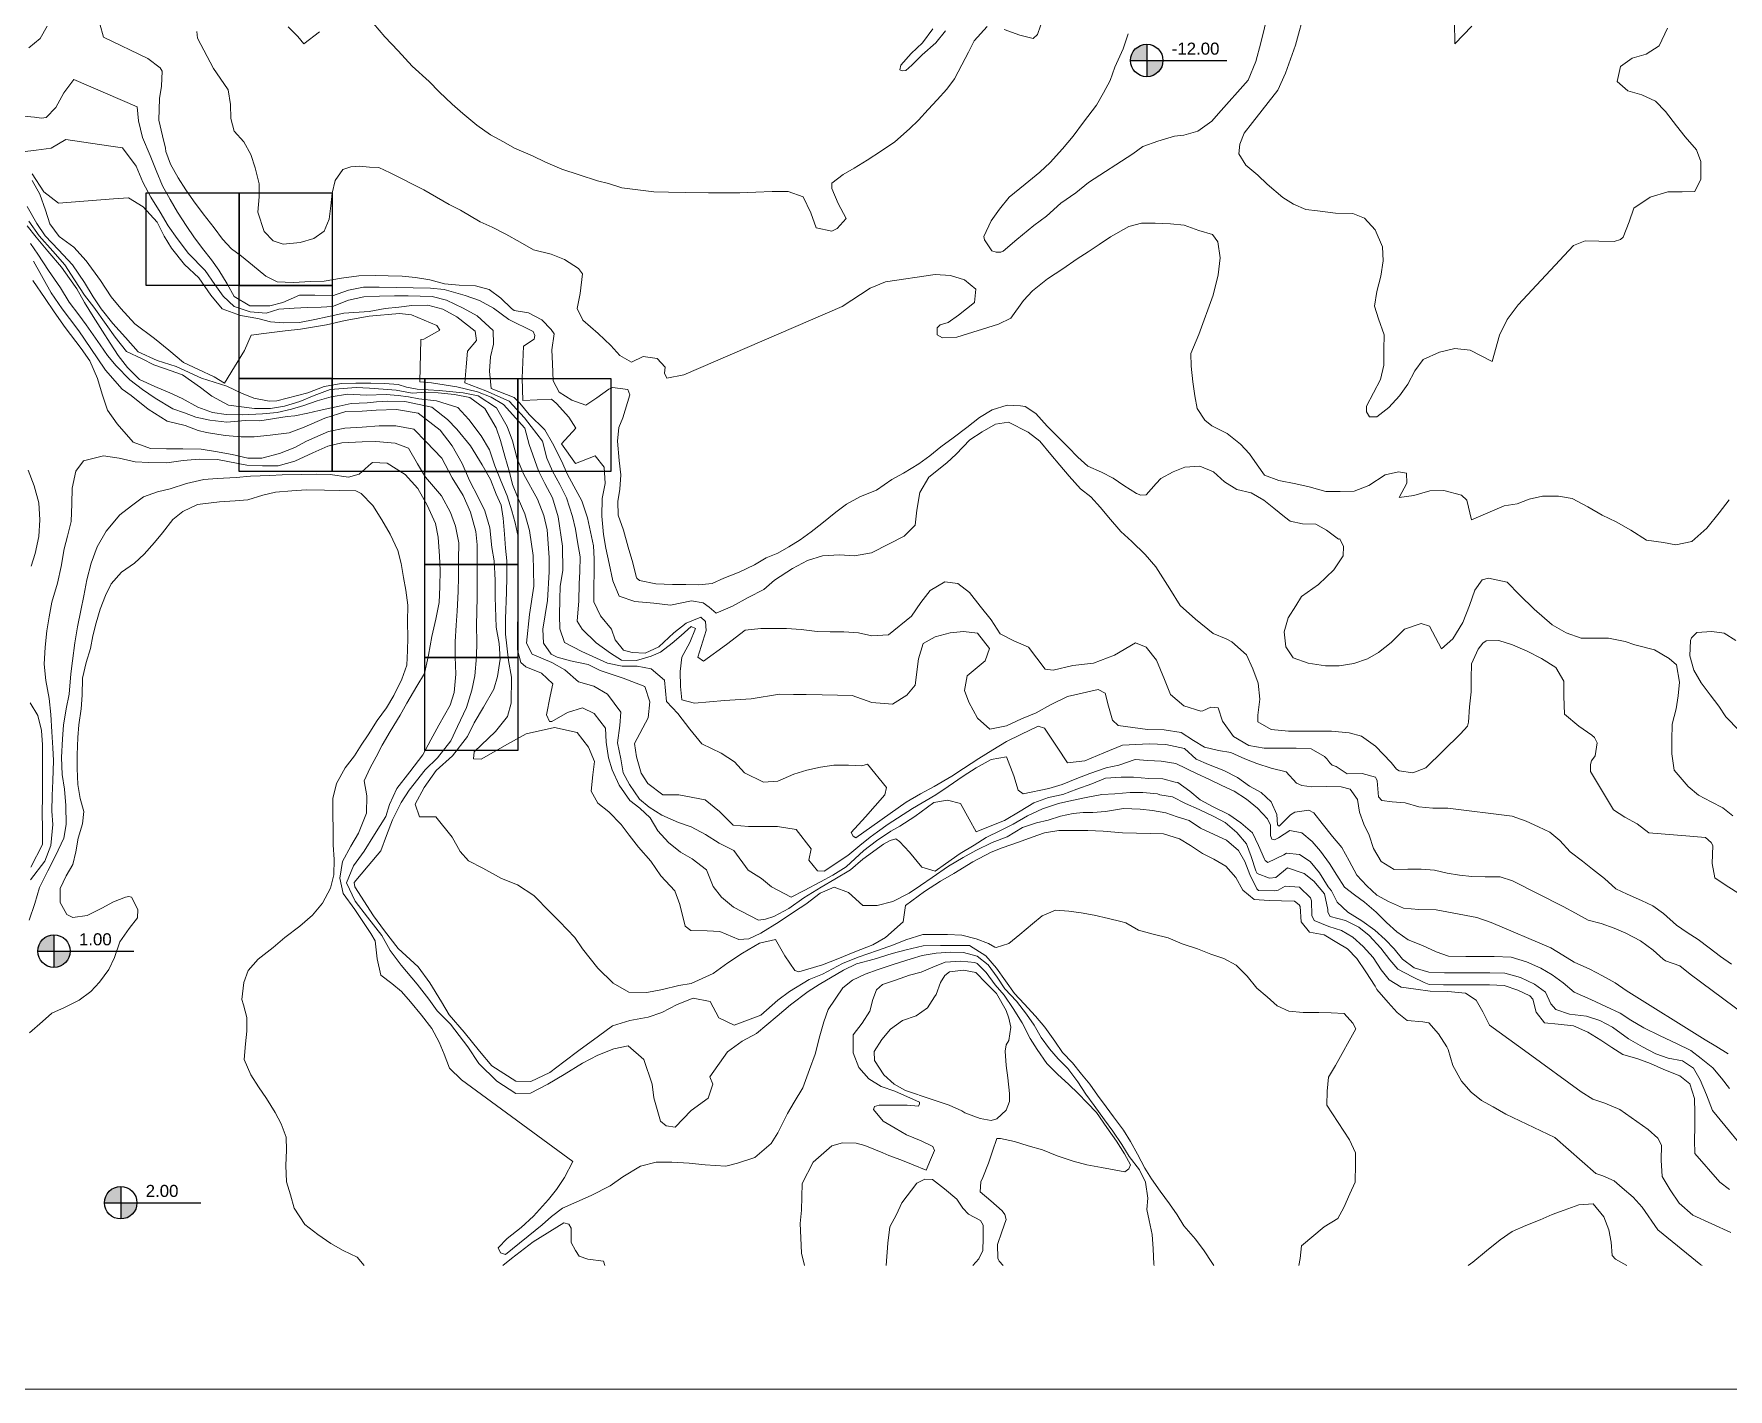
# Model space of a CAD drawing. Header units: millimetres. Extents: x 72 to 2826, y -203 to 794.
# Drawn here: x 393.7 to 667.2, y 65 to 283.7 of the extents above; entities that cross this region are included whole.
import ezdxf

# ---------------------------------------------------------------- set-up
doc = ezdxf.new("R2010")
doc.units = ezdxf.units.MM
doc.layers.add('01_Fina', color=250, linetype='Continuous', lineweight=15)
doc.layers.add('Cotas', color=7, linetype='Continuous')
doc.layers.add('modulos alternativos', color=10, linetype='Continuous')
doc.styles.get("Standard").update_dxf_attribs({"font": 'arial.ttf'})

msp = doc.modelspace()

# ---------------------------------------------------------------- hatches: boundary and pattern name
at = {"layer": 'Cotas'}
h = msp.add_hatch(color=256, dxfattribs=at)
h.dxf.hatch_style = 1
h.paths.add_polyline_path([(573.34, 279.41), (573.34, 282.03, 0.414214), (570.71, 279.41)])
h.paths.add_polyline_path([(573.34, 276.79, 0.414214), (575.96, 279.41), (573.34, 279.41)])
h = msp.add_hatch(color=256, dxfattribs=at)
h.dxf.hatch_style = 1
h.paths.add_polyline_path([(396.98, 135.71), (396.98, 138.33, 0.414214), (394.36, 135.71)])
h.paths.add_polyline_path([(396.98, 133.09, 0.414214), (399.6, 135.71), (396.98, 135.71)])
h = msp.add_hatch(color=256, dxfattribs=at)
h.dxf.hatch_style = 1
h.paths.add_polyline_path([(407.75, 95.11), (407.75, 97.73, 0.414214), (405.12, 95.11)])
h.paths.add_polyline_path([(407.75, 92.49, 0.414214), (410.37, 95.11), (407.75, 95.11)])

# ---------------------------------------------------------------- linework, layer by layer
at = {"layer": '01_Fina', "color": 252, "lineweight": 9, "true_color": 0x939598}
msp.add_lwpolyline([(72.77, 65.04), (811.86, 65.04), (811.42, 702.86), (72.33, 702.86), (72.77, 85)], dxfattribs=at)
at = {"layer": '01_Fina', "color": 252, "linetype": 'Continuous', "lineweight": 9, "true_color": 0x939598}
for points in [[(593.48, 289.33), (591.73, 282.24), (590.93, 279.22), (589.69, 276.21), (584.93, 270.83), (583.85, 269.63), (581.56, 267.99), (579.33, 267.36), (577.84, 267.22), (575.15, 266.37), (572.73, 265.51), (571.08, 264.34), (563.94, 259.74), (561.9, 258.07), (559.49, 256.37), (557.14, 254.31), (555.14, 252.78), (552.35, 250.51), (550.17, 248.62), (549.79, 248.46), (549.03, 248.47), (548.35, 248.69), (547.14, 250.46), (547.05, 251.03), (548.22, 253.53), (549.6, 255.43), (551.16, 257.34), (553.71, 259.43), (556.07, 261.38), (557.75, 262.97), (559.74, 265.13), (561.45, 267.19), (563.14, 269.47), (565.21, 272.21), (566.37, 274.19), (567.42, 276.16), (568.19, 278.31), (569.51, 281.28), (570.32, 283.72)], [(598.91, 287.6), (597.32, 281.87), (595.75, 277.35), (594.51, 274.64), (590.43, 269.43), (589.04, 267.68), (588.36, 265.9), (588.21, 264.36), (589.31, 262.53), (591.25, 260.92), (592.79, 259.44), (595.31, 257.32), (597.04, 256.25), (599.03, 255.37), (600.89, 255.13), (603.79, 254.75), (606.59, 254.74), (608.46, 253.97), (610.19, 252.09), (611.38, 249.34), (611.49, 247.09), (611.13, 244.6), (610.45, 242.13), (610.08, 239.77), (610.76, 237.75), (611.63, 235.14), (611.6, 232.78), (611.59, 230.23), (611.08, 227.92), (608.79, 223.64), (608.79, 222.71), (609.28, 221.94), (610.48, 221.93), (612.4, 223.41), (614.15, 225.28), (615.45, 227.19), (616.63, 229.34), (617.93, 231.14), (620.6, 232.33), (623.05, 232.95), (625.52, 232.69), (629.07, 230.83), (630.27, 235.1), (631.49, 237.63), (633.3, 239.97), (642.19, 249.58), (644.11, 250.29), (646.31, 250.26), (648.78, 250.23), (649.8, 250.51), (650.24, 250.92), (651.2, 253.37), (651.97, 255.57), (654.59, 257.36), (657.46, 258.21), (659.77, 258.2), (661.81, 258.29), (662.78, 260.25), (662.77, 263.09), (662.08, 264.99), (660.22, 267.1), (658.83, 268.84), (657.06, 271.16), (655.47, 272.83), (653.25, 273.88), (650.97, 274.53), (649.24, 276), (649.8, 278.45), (651.7, 279.8), (653.92, 280.42), (656.05, 281.8), (657.38, 284.62)], [(392.91, 281.43), (394.73, 282.97), (395.87, 284.92)], [(404.4, 285.33), (404.96, 283.15), (412.14, 279.74), (414.14, 278.22), (414.44, 277.7), (414.34, 275.26), (414.03, 273.27), (413.91, 269.77), (414.47, 267.23), (414.99, 265.28), (415.01, 264.73), (415.76, 262.66), (417.04, 260.47), (418.27, 258.53), (419.48, 256.76), (421.08, 254.68), (422.83, 252.39), (424.18, 250.57), (425.61, 249.01), (427.27, 247.83), (429.03, 246.36), (431.16, 244.6), (432.98, 243.71), (435.6, 243.6), (438.45, 243.73), (440.56, 243.8), (443.38, 244.31), (446.16, 244.67), (448.84, 244.71), (450.92, 244.68), (453.19, 244.61), (455.32, 244.41), (457.64, 244.03), (460, 243.36), (462.37, 243.14), (464.99, 243.03), (467.21, 242.48), (469.11, 241.04), (470.82, 239.38), (471.24, 239.05), (473.56, 238.71), (475.7, 237.54), (477.2, 236.03), (477.71, 235.29), (477.32, 232.71), (477.44, 230.45), (477.54, 227.74), (478.49, 225.9), (480.58, 224.62), (482.84, 223.81), (484.59, 224.99), (486.52, 226.39), (487.12, 226.64), (489.58, 226.33), (489.91, 225.47), (488.76, 221.77), (488.12, 220.17), (487.95, 218.01), (488.2, 214.85), (488.46, 212.54), (488.28, 210.24), (487.97, 208.23), (488.02, 206.05), (488.89, 203.62), (489.63, 200.89), (490.41, 198.37), (490.92, 196.16), (491.06, 195.89), (491.48, 195.51), (494.13, 194.95), (496.8, 194.87), (498.93, 194.85), (501.07, 194.82), (503.18, 195.05), (505.06, 195.9), (507.56, 196.87), (510.04, 198.02), (511.9, 199.18), (513.81, 199.94), (515.59, 200.96), (517.41, 202.07), (519.2, 203.35), (520.9, 204.73), (523.15, 206.54), (524.9, 207.82), (527.16, 209.05), (529.71, 210.08), (532.22, 211.81), (534.06, 212.8), (536.56, 214.35), (538.31, 215.61), (540.08, 217.06), (542.09, 218.5), (544.31, 220.2), (546.37, 221.79), (548.4, 223.04), (550.83, 223.79), (552.98, 223.71), (553.69, 223.59), (555.43, 222.45), (557.25, 220.39), (559, 218.71), (560.66, 217.03), (562.21, 215.4), (563.82, 213.98), (566.04, 213.01), (567.9, 212.03), (569.63, 210.83), (571.7, 209.52), (572.41, 209.28), (573.24, 209.31), (574.87, 211.16), (575.62, 211.96), (577.62, 213.05), (579.5, 213.8), (581.92, 213.96), (584.11, 213.06), (585.87, 211.43), (587.86, 210.19), (590.2, 209.66), (592.25, 208.45), (593.87, 207.2), (595.55, 205.76), (596.47, 205.06), (598.48, 204.65), (600.61, 204.6), (602.37, 203.61), (604.29, 202.16), (604.49, 202.21), (605.08, 201.02), (605.06, 199.51), (603.52, 197.25), (601.07, 194.86), (598.32, 192.93), (597.39, 191.43), (596.16, 189.48), (595.53, 187.21), (595.8, 184.79), (596.96, 183.01), (599.39, 182.17), (602.21, 181.76), (604.38, 181.76), (606.76, 182.14), (608.99, 182.85), (610.75, 183.89), (612.77, 185.5), (614.95, 187.67), (617.61, 188.56), (618.98, 188.13), (620.9, 184.47), (622.74, 186.11), (624.36, 188.72), (625.44, 191.49), (626.3, 193.97), (627.49, 195.6), (628.5, 195.88), (631.51, 195.22), (633.51, 193.2), (635.84, 190.9), (638.77, 188.33), (641.03, 187.07), (643.43, 186.21), (645.49, 186.22), (647.85, 186.22), (650.56, 185.65), (652.1, 185.13), (655.26, 184.34), (657.67, 182.94), (658.85, 181.92), (659.32, 179.08), (659.09, 176.9), (658.78, 174.8), (658.12, 172.31), (658.09, 169.74), (658.08, 167.52), (658.45, 164.93), (660.7, 162.26), (662.36, 160.89), (664.44, 159.77), (666.31, 158.84), (667.95, 157.54)], [(439.84, 284.05), (437.31, 282.07), (436.35, 283.27), (434.79, 284.83)], [(547.56, 284.87), (545.47, 282.6), (544.57, 280.74), (543.52, 278.69), (542.31, 276.44), (541.1, 274.79), (539.54, 273.04), (538.05, 271.49), (536.49, 269.78), (535.03, 268.38), (532.68, 266.28), (530.51, 264.81), (528.24, 263.31), (526.14, 262.01), (524.35, 261.01), (522.5, 259.59), (522.52, 258.73), (523.53, 256.31), (524.85, 253.94), (523.38, 252.28), (522.5, 251.87), (520, 252.42), (519.13, 254.82), (517.91, 257.4), (515.45, 258.26), (512.87, 258.27), (510.24, 258.16), (507.66, 258.05), (505.48, 258.03), (502.61, 258.07), (498.85, 258.11), (496.15, 258.15), (493.78, 258.2), (491.2, 258.52), (488.6, 258.87), (486.45, 259.56), (484.72, 259.98), (481.72, 260.94), (478.96, 261.9), (476.32, 262.98), (474.19, 264), (471.32, 265.24), (469.55, 266.26), (467.41, 267.4), (465.21, 268.99), (462.98, 270.85), (461.22, 272.36), (459.14, 274.33), (457.55, 276.03), (454.79, 278.51), (452.52, 280.97), (450.35, 283.23), (448.55, 285.36)], [(540.87, 284.2), (539.28, 282.28), (537.1, 280.34), (535.4, 278.63), (534.46, 277.82), (533.87, 277.73), (533.49, 277.9), (533.65, 278.68), (535.33, 280.55), (537.17, 282.26), (538.81, 284.49)], [(556.65, 286.41), (555.71, 283.58), (555.02, 282.98), (552.87, 283.48), (550.34, 284.41)], [(623.02, 285.66), (623.04, 282.12), (625.79, 284.95)], [(420.02, 284.11), (420.14, 283.03), (422.73, 278.13), (424.41, 275.7), (425.08, 274.65), (425.48, 272.32), (425.52, 270.07), (426.06, 268.03), (427.63, 266.3), (428.76, 264.22), (429.47, 262.11), (430.12, 259.49), (430.12, 257.43), (429.9, 254.92), (430.9, 251.81), (432.37, 250.31), (433.99, 249.8), (436.73, 250.05), (438.92, 250.71), (440.57, 251.85), (441.4, 253.81), (441.66, 255.96), (441.9, 258.02), (442.35, 260.02), (443.58, 261.83), (444.87, 262.26), (446.31, 262.38), (447.89, 262.22), (449.43, 262.14), (451.23, 261.3), (456.69, 258.54), (458.69, 257.33), (460.75, 256.19), (462.57, 255.24), (465.77, 253.4), (467.72, 252.52), (469.93, 251.4), (472.19, 250.09), (474.38, 248.86), (477.21, 248.16), (479.38, 247.28), (481.61, 245.85), (482.29, 244.97), (481.91, 241.8), (481.41, 239.37), (482.31, 237.53), (484.79, 235.34), (486.83, 233.4), (488.32, 231.79), (490.2, 230.75), (492.09, 231.65), (494.3, 231.31), (495.64, 229.92), (495.51, 228.95), (495.9, 228.16), (498.63, 228.67), (524.2, 239.74), (528.68, 242.67), (531.16, 243.68), (539.21, 244.9), (541.67, 244.7), (543.95, 244.01), (545.74, 242.52), (545.52, 240.34), (542.98, 238.31), (541.31, 237.15), (540, 236.78), (539.54, 236.27), (539.53, 235.12), (540.35, 234.65), (542.68, 234.79), (549.43, 236.86), (551.41, 237.85), (553.46, 240.69), (554.88, 242.26), (557.32, 244.19), (559.78, 245.82), (562.1, 247.43), (563.89, 248.52), (565.65, 249.7), (567.49, 250.98), (570.45, 252.65), (572.5, 253.14), (574.72, 253.16), (577.16, 253.06), (579.36, 252.84), (581.74, 251.98), (583.96, 251.34), (584.79, 250.13), (585.21, 247.56), (584.87, 244.84), (584.07, 241.52), (581.73, 235.19), (580.47, 232.12), (580.49, 230.11), (580.75, 227.58), (581.09, 225.29), (581.5, 223.25), (582.7, 221.38), (583.83, 220.47), (586.3, 219.24), (588.45, 217.5), (589.9, 215.92), (591.17, 214.16), (592.32, 212.51), (594.63, 211.63), (597.42, 211.11), (599.53, 210.61), (602.23, 209.89), (604.54, 209.86), (606.83, 209.92), (609.19, 210.84), (611.79, 212.56), (613.99, 213.02), (615.26, 212.83), (615.3, 211.21), (614.05, 208.9), (616.43, 209.24), (619.04, 209.99), (621.29, 210.03), (624.12, 209.25), (625.01, 208.48), (625.73, 205.3), (631.04, 207.53), (633.1, 207.87), (635.07, 208.65), (637.2, 209.1), (639.81, 209.09), (641.98, 208.72), (644.52, 207.41), (646.85, 206.04), (649.09, 204.99), (651.47, 203.62), (653.99, 202.04), (656.74, 201.64), (658.7, 201.26), (661.32, 201.78), (663.75, 203.95), (665.73, 206.42), (667.33, 208.54)], [(669.18, 144.86), (666.87, 146.3), (665.03, 147.56), (664.57, 149.85), (664.67, 152.76), (664.44, 153.25), (663.5, 154.06), (660.33, 154.3), (654.36, 154.81), (652.49, 156.25), (650.49, 157.3), (648.69, 158.51), (644.96, 164.69), (644.94, 165.8), (645.13, 166.43), (645.71, 167.21), (646.02, 169.29), (645.58, 170.17), (645.19, 170.57), (643.09, 172.01), (640.78, 173.96), (640.65, 176.85), (640.64, 179.28), (639.37, 181.48), (637.02, 182.9), (634.73, 184.09), (632.35, 185.13), (630.16, 185.83), (628.12, 185.75), (627.57, 185.4), (626.8, 184.43), (625.73, 182.06), (625.7, 179.7), (625.71, 177.52), (625.41, 175.1), (625.28, 172.65), (625.09, 172), (623.98, 170.76), (618.37, 165.29), (616.28, 164.49), (614.06, 164.79), (613.62, 165.07), (612.77, 166.12), (610.28, 168.79), (608, 170.41), (606.01, 170.95), (603.14, 171.19), (600.71, 171.2), (598.35, 171.21), (596.23, 171.21), (593.41, 171.45), (591.26, 172.73), (591.24, 173.8), (591.59, 176.36), (591.34, 178.94), (590.46, 181.23), (589.43, 183.51), (587.05, 185.59), (586.16, 186.12), (584.08, 186.95), (581.22, 189.29), (578.74, 191.5), (577.09, 194.17), (575.96, 195.94), (574.79, 197.73), (573.07, 199.72), (570.91, 201.79), (569.16, 203.4), (567.17, 205.72), (565.85, 207.3), (564.33, 209.03), (562.64, 210.3), (560.84, 212.36), (559.32, 214.11), (557.85, 215.83), (556.08, 218.01), (554.21, 219.43), (551, 221.04), (548.94, 220.71), (546.76, 219.48), (544.81, 218.18), (542.6, 215.91), (541.07, 214.51), (538.15, 212.18), (536.72, 209.71), (536.25, 206.83), (535.99, 204.46), (534.21, 202.68), (531.78, 201.44), (528.89, 199.96), (526.19, 199.49), (523.75, 199.64), (521, 199.47), (518.6, 198.76), (516.17, 197.42), (513.27, 195.56), (511.53, 194.07), (509, 192.77), (506.49, 191.34), (503.87, 190.26), (502.73, 191.19), (501.73, 191.92), (499.87, 192.23), (496.5, 191.54), (493.78, 191.83), (490.73, 192.13), (488.18, 192.97), (487.17, 195.47), (486.57, 198.25), (486.05, 200.74), (485.65, 202.93), (485.41, 205.87), (485.45, 208.76), (485.93, 211.17), (485.79, 213.8), (484.33, 215.61), (481.15, 214.36), (478.89, 217.55), (481.22, 220.11), (480.07, 221.88), (478.06, 224.08), (477.29, 224.77), (472.65, 224.54), (472.55, 228.16), (472.77, 233.31), (474.47, 234.44), (474.6, 235.05), (474.34, 235.66), (470.39, 237.61), (467.91, 239.44), (465.64, 240.66), (463.35, 241.48), (459.96, 242.48), (457.74, 242.7), (454.97, 242.74), (452.22, 242.77), (449.45, 242.81), (446.92, 242.82), (444.49, 242.37), (441.93, 241.46), (439.06, 241.52), (436.6, 241.57), (433.93, 240.35), (431.81, 239.83), (428.57, 239.81), (426.08, 241.33), (424.92, 243.36), (423.6, 245.6), (422.41, 247.25), (420.94, 249.07), (419.57, 250.94), (418.4, 252.63), (416.94, 254.93), (415.74, 257), (414.51, 259.17), (413.47, 261.65), (412.49, 264.08), (411.25, 267.01), (410.64, 269.67), (410.43, 271.95), (400.21, 276.34), (398.59, 274.18), (397.26, 271.83), (395.72, 270.21), (394.96, 270.11), (393.83, 270.24), (391.01, 270.54)], [(391.89, 264.67), (394.11, 264.94), (396.54, 265.25), (398.9, 266.65), (405.76, 265.65), (408.05, 265.32), (410.26, 262.38), (411.32, 259.78), (412.61, 257.35), (414.1, 254.91), (415.4, 252.72), (416.86, 250.69), (418.7, 248.29), (421.37, 245.54), (422.93, 243.24), (424.3, 241.38), (426.08, 239.7), (428.63, 238.83), (431.25, 238.66), (433.27, 239.29), (435.74, 239.43), (437.92, 239.57), (440.1, 239.61), (441.94, 239.73), (444.52, 240.76), (447.01, 241.27), (449.53, 241.36), (451.94, 241.45), (454.15, 241.42), (458.03, 241.33), (460.32, 240.73), (463, 239.43), (465.26, 238.2), (467.87, 235.82), (467.9, 233.64), (467.43, 231.59), (467.28, 229.29), (467.54, 226.47), (471.26, 225.06), (472.18, 224.11), (473.68, 222.31), (476.18, 219.82), (477.46, 217.67), (478.94, 214.71), (479.81, 212.74), (480.87, 210.73), (482.17, 208.37), (483.11, 205.61), (483.58, 203.36), (484.07, 201.12), (484.18, 198.99), (484.15, 196.72), (484.08, 194.61), (484.12, 192.05), (485.16, 189.83), (486.93, 187.68), (487.57, 185.92), (488.9, 184.27), (490.27, 183.87), (492.4, 183.77), (494.57, 184.81), (496.99, 187.05), (499.02, 188.64), (501.38, 189.58), (502.12, 188.9), (502.25, 187.46), (500.9, 183.16), (501.83, 182.49), (505.49, 185.17), (508.51, 187.47), (511.04, 187.75), (515.21, 187.74), (517.55, 187.62), (520.13, 187.3), (522.26, 187.25), (524.44, 187.22), (526.82, 187.04), (528.98, 186.6), (531.64, 186.75), (535.35, 189.76), (536.87, 191.94), (538.36, 193.87), (540.73, 195.31), (542.83, 195.02), (544.75, 193.55), (546.45, 191.39), (548.23, 189.14), (549.67, 186.92), (551.88, 185.76), (554.28, 184.73), (556.93, 181.19), (558.22, 181.03), (561.4, 181.77), (564.72, 182.16), (568.15, 183.44), (571.5, 185.46), (573.22, 184.73), (574.91, 182.64), (576.2, 179.55), (577.18, 177.14), (579.34, 175.31), (582.04, 174.45), (582.41, 174.47), (583.66, 175.07), (584.86, 174.97), (585.57, 172.8), (587.34, 170.32), (589.84, 168.9), (592.29, 168.47), (595.18, 168.47), (597.44, 168.46), (599.89, 168.33), (602.04, 167.1), (602.41, 166.75), (602.87, 166.09), (603.24, 165.71), (603.89, 165.5), (605.69, 164.34), (608.09, 164.37), (610.24, 163.77), (610.38, 163.58), (610.54, 163.16), (610.73, 160.58), (611.28, 160.01), (612.93, 159.8), (615.06, 159.66), (617.23, 158.98), (619.5, 158.79), (621.93, 158.78), (632.33, 157.49), (634.55, 156.65), (636.56, 155.77), (638.41, 154.91), (640, 153.54), (641.68, 151.75), (643.64, 150.24), (645.28, 148.94), (647.19, 147.41), (649.04, 145.76), (650.86, 144.9), (653.19, 143.9), (655.02, 143.01), (656.75, 141.8), (658.83, 139.88), (660.56, 138.69), (662.33, 137.6), (664.11, 136.23), (665.93, 134.86), (667.69, 133.63)], [(393.44, 260.03), (394.69, 257.84), (395.6, 255.25), (396.29, 253.08), (397.8, 251.03), (400.19, 249.29), (402.15, 247.11), (404.51, 243.93), (406.23, 241.25), (407.77, 239.39), (410.03, 236.94), (413.22, 234.55), (415.52, 232.65), (417.89, 230.68), (420.33, 229.56), (422.85, 228.37), (424.51, 227.35), (427.72, 232.64), (428.79, 235.09), (430.85, 235.35), (434.27, 235.81), (436.79, 236.04), (440.97, 236.78), (443.96, 237.45), (447.85, 238.16), (452.75, 238.6), (454.7, 238.36), (458.76, 236.65), (459.24, 235.88), (456.69, 234.47), (456.21, 234.38), (456.05, 227.55), (457.9, 227.42), (462.01, 226.75), (465.31, 225.93), (467.52, 225.11), (469.52, 223.93), (472.97, 220.07), (473.67, 217.46), (475.2, 213.2), (476.21, 211.17), (477.44, 208.84), (478.33, 205.77), (479.05, 201.05), (479.11, 197.14), (478.65, 194.61), (478.63, 192.43), (478.55, 189.92), (478.64, 187.69), (479.37, 185.53), (482.19, 184.05), (486.29, 182.19), (488.67, 181.69), (491.09, 181.66), (493.38, 181.27), (495.52, 179.42), (495.83, 176.01), (497.65, 174.07), (499.61, 171.51), (501.54, 169.18), (504.65, 167.65), (506.81, 166.27), (508.4, 164.48), (511.48, 162.99), (513.78, 163.15), (516.36, 164.25), (518.5, 164.89), (520.68, 165.41), (522.84, 165.71), (525.23, 165.71), (527.36, 165.63), (528.28, 165.88), (531.32, 162.12), (531.09, 160.95), (527.97, 157.4), (525.61, 154.83), (525.97, 154.26), (526.4, 153.97), (534.51, 159.73), (536.85, 161.08), (539.05, 162.26), (541.86, 163.93), (543.77, 165.18), (546.23, 166.81), (548.48, 168.2), (550.7, 169.52), (553.03, 170.68), (555.81, 172), (556.81, 171.7), (558.86, 168.61), (560.56, 166.08), (563.35, 166.4), (566.39, 167.69), (569.45, 168.95), (573.74, 169.16), (576.44, 169.05), (579.44, 168.42), (581.29, 166.68), (583.3, 165.84), (585.77, 164.84), (588.01, 163.7), (589.91, 162.35), (591.82, 161.31), (593.41, 159.82), (594.35, 157.76), (594.42, 156.09), (594.72, 155.86), (596.53, 157.71), (597.23, 158.12), (599.47, 158.46), (600.32, 158.04), (601.66, 156.32), (603.34, 154.19), (604.81, 152.45), (606.03, 150.3), (607.23, 147.96), (608.84, 146.22), (610.48, 144.73), (612.33, 143.73), (614.8, 142.63), (617.25, 142.44), (620.07, 142.39), (626.61, 141.12), (628.9, 140.32), (638.55, 136.22), (640.51, 135.08), (642.31, 133.92), (644.85, 132.78), (646.89, 131.73), (648.94, 130.57), (650.69, 129.38), (663.44, 121.38), (665.19, 120.38), (667.17, 119.13)], [(393.47, 261.12), (395.33, 258.23), (397.73, 256.38), (406.59, 257.07), (409.01, 257.23), (411.39, 255.78), (413.63, 253.31), (414.76, 251.05), (415.97, 249.13), (418.02, 246.51), (420.36, 244.32), (422.27, 241.57), (424.11, 239.34), (427.1, 238.26), (429.87, 237.78), (431.92, 237.23), (434.03, 237.08), (436.63, 237.14), (439.06, 237.63), (441.05, 238.03), (443.74, 238.62), (447.86, 238.92), (450.43, 239.38), (452.65, 239.62), (454.72, 239.87), (457.3, 239.91), (459.71, 239.31), (461.99, 238.07), (464.93, 235.71), (465.16, 234.22), (463.72, 232.49), (463.49, 229.98), (463.3, 227.42), (466.65, 226.1), (470.46, 224.42), (472.94, 221.73), (474, 220.35), (475.81, 218), (476.5, 215.24), (477.45, 213.17), (478.61, 211.02), (479.71, 208.85), (480.67, 205.86), (481.12, 203.77), (481.49, 201.75), (481.91, 199.35), (481.84, 196.98), (481.76, 194.95), (481.68, 192.2), (481.43, 188.95), (482.23, 187.63), (484.5, 185.47), (486.82, 183.77), (488.57, 182.64), (490.99, 182.61), (493.34, 183.31), (494.87, 183.95), (496.76, 185.37), (498.21, 186.64), (499.81, 188.06), (500.53, 187.77), (499.6, 185.5), (498.29, 183.15), (498.02, 180.83), (498.11, 178.39), (498.32, 176.28), (500.37, 175.69), (505.19, 176.17), (509.52, 176.4), (514.08, 177.17), (516.33, 177.14), (518.37, 177.11), (520.93, 177.08), (523.44, 177), (525.78, 176.93), (528.96, 175.82), (532.32, 175.54), (534.62, 177), (535.96, 178.62), (536.51, 182.85), (537.28, 185.33), (539.21, 186.42), (541.61, 187.05), (543.77, 187.28), (546.04, 187.02), (547.95, 184.55), (547.27, 182.53), (544.37, 180.12), (543.93, 177.78), (544.64, 175.88), (546.03, 173.28), (548.04, 171.52), (550.73, 172.08), (553.11, 173.21), (555.47, 174.18), (557.81, 175.43), (560.55, 176.81), (565.51, 177.92), (566.65, 177.35), (567.19, 175.23), (567.8, 172.98), (568.74, 172.12), (573.46, 171.46), (576.16, 171.42), (578.88, 170.99), (580.87, 169.71), (582.67, 168.6), (584.91, 168.06), (586.92, 167.73), (589.18, 166.73), (591.1, 165.98), (593.41, 165.21), (595.86, 164.62), (597.51, 162.8), (598.35, 162.41), (599.99, 162.2), (602.37, 162.29), (604.71, 162.23), (606.19, 161.84), (607.36, 160.19), (607.66, 158.13), (608.39, 156.21), (609.26, 154.4), (609.95, 152.27), (611.15, 150.16), (613.27, 148.89), (615.47, 148.95), (617.62, 148.94), (619.79, 148.77), (621.82, 148.3), (623.81, 147.99), (625.8, 147.73), (627.97, 147.68), (630.36, 147.67), (632.34, 147.06), (640.56, 142.92), (642.55, 141.83), (644.58, 140.73), (646.66, 140.17), (648.76, 139.4), (650.63, 138.61), (653.01, 137.35), (655.09, 135.86), (656.66, 134.4), (657.05, 134.12), (659.36, 133.35), (661.04, 132.01), (671.7, 124.06)], [(392.65, 255.85), (394.23, 253.09), (395.57, 251.1), (397.7, 248.85), (399.97, 246.43), (401.9, 243.61), (403.31, 241.29), (404.61, 239.35), (406.48, 236.99), (408.51, 234.69), (410.57, 232.39), (413.65, 231), (416.72, 230.03), (420.79, 228.16), (424.87, 226.87), (427.23, 225.75), (429.23, 224.92), (431.73, 224.42), (432.93, 224.49), (437.94, 225.78), (440.6, 226.81), (443.4, 227.3), (445.67, 227.32), (448.12, 227.36), (450.39, 227.3), (452.52, 227.13), (453.89, 226.72), (455.57, 226.39), (459.13, 226.15), (463, 225.81), (465.44, 225.28), (468.39, 223.35), (470.1, 220.35), (470.97, 218.06), (471.74, 215.14), (472.82, 212.61), (475, 208.61), (476.03, 205.99), (476.57, 203.66), (476.91, 199.2), (476.89, 196.93), (476.64, 192.29), (475.89, 187.63), (475.98, 185.41), (477.21, 183.61), (478.19, 183.16), (480.34, 182.56), (483.21, 181.95), (485.11, 181), (488.84, 179.77), (492.35, 178.4), (493.13, 175.95), (492.86, 173.35), (490.65, 169.2), (491, 167.04), (491.75, 164.43), (492.81, 162.76), (495.23, 160.95), (497.81, 160.92), (502.09, 160.1), (504.36, 158.25), (506.61, 156.04), (509.07, 155.8), (511.49, 155.79), (513.74, 155.83), (516.74, 155.32), (519.19, 152.19), (518.83, 150.39), (520.21, 148.69), (521.26, 148.59), (525.08, 151.14), (527.05, 152.76), (528.7, 154.08), (529.86, 154.93), (531.6, 156.2), (535.52, 158.74), (539.31, 160.91), (541.3, 162.25), (543.71, 163.95), (545.79, 165.3), (548.25, 166.64), (550.69, 167.08), (551.88, 163.99), (552.56, 161.66), (553.37, 161.1), (557.52, 161.93), (559.68, 162.59), (562.06, 163.55), (564.16, 164.38), (566.77, 165.27), (568.84, 165.69), (571.48, 166.61), (573.54, 166.48), (575.65, 166.34), (578.04, 166), (581.45, 164.3), (583.37, 163.46), (585.44, 162.44), (587.45, 161.53), (589.41, 160.2), (591.19, 158.76), (592.85, 157.07), (593.29, 156.03), (593.3, 154.34), (593.53, 153.78), (593.97, 153.67), (594.6, 154.01), (596.41, 155.19), (598.37, 154.79), (600.01, 153.41), (601.39, 151.81), (602.82, 149.84), (603.99, 147.94), (605.26, 146.02), (606.85, 144.79), (608.49, 143.63), (610.35, 141.98), (612.01, 140.31), (613.7, 138.8), (615.54, 137.52), (617.85, 136.61), (620.05, 135.59), (622.03, 134.91), (624.86, 134.85), (627.35, 134.85), (629.41, 134.84), (632.14, 134.76), (634.61, 133.97), (636.95, 132.94), (638.77, 131.89), (640.52, 130.57), (642.32, 129.08), (645, 127.92), (647.43, 126.75), (649.76, 125.71), (651.47, 124.57), (653.57, 123.31), (656.22, 122.03), (658.85, 120.82), (661.14, 119.65), (662.8, 118.4), (664.67, 116.87), (666.07, 115.22), (667.37, 113.57)], [(392.66, 252.75), (394.13, 250.91), (395.97, 248.66), (398.21, 246.05), (399.49, 244.21), (400.65, 242.56), (401.88, 240.34), (403.32, 238.09), (404.81, 235.75), (406.06, 233.79), (407.34, 231.79), (408.87, 229.9), (410.79, 227.95), (413.27, 226.81), (415.69, 225.81), (417.65, 224.86), (420.21, 223.45), (422.57, 222.59), (424.77, 222.28), (427.37, 222.25), (430.62, 222.42), (432.98, 222.59), (435.33, 223.17), (437.31, 223.75), (439.43, 224.48), (441.71, 225.13), (444.37, 225.59), (447.39, 225.4), (450.57, 225.51), (452.53, 225.33), (454.19, 225.16), (455.85, 224.84), (458.72, 224.5), (462.16, 223.41), (463.93, 221.49), (465.94, 218.84), (467.26, 216.57), (468.13, 214), (469.16, 211.48), (470.13, 209.17), (470.88, 206.77), (471.42, 204.82), (471.89, 202.56), (471.77, 184.32), (472.34, 182.28), (473.13, 181.6), (475.66, 180.53), (477.51, 178.85), (477.08, 176.86), (476.45, 173.82), (476.93, 172.77), (477.33, 172.74), (479.86, 174.22), (482.29, 174.95), (484.15, 174.07), (486.01, 171.7), (486.1, 169.43), (486.45, 166.87), (487.09, 164.96), (488.22, 162.46), (489.89, 160.02), (491.53, 158.75), (493.17, 157.21), (494.42, 155.11), (496.13, 153.24), (498.07, 151.7), (500, 150.59), (502.3, 148.83), (503.38, 146.16), (504.73, 144.39), (506.65, 142.8), (510.66, 140.72), (511.79, 140.86), (513.15, 141.3), (515.59, 142.57), (518.02, 144.31), (520.79, 146.05), (522.99, 147.32), (525.54, 148.83), (527.51, 150.56), (530.87, 152.99), (531.91, 153.57), (532.84, 153.8), (533.44, 153.38), (535.05, 151.65), (537.03, 149.26), (539.2, 148.61), (540.88, 149.78), (543.24, 151.47), (545.51, 152.82), (547.4, 154.03), (549.73, 155.16), (551.78, 156.17), (554.1, 157.54), (556.51, 158.65), (559.12, 159.51), (561.26, 160.03), (563.54, 160.5), (566.1, 160.97), (568.17, 161.11), (570.66, 161.31), (572.69, 161.28), (575.08, 161.09), (575.44, 160.94), (577.51, 160.58), (579.58, 159.55), (581.79, 158.54), (584.14, 157.44), (586, 156.48), (587.86, 154.85), (589.46, 153.02), (590.21, 150.98), (590.93, 148.69), (591.16, 148.23), (593.16, 147.48), (594.18, 147.59), (596.03, 149.14), (598.73, 148.23), (600.31, 146.97), (602, 144.93), (602.56, 142.41), (602.56, 141.99), (602.93, 141.32), (605.39, 140.63), (607.57, 139.58), (609.21, 138.25), (611.11, 136.19), (612.55, 134.33), (613.85, 132.8), (616.22, 131.54), (618.13, 130.63), (618.93, 130.32), (621.24, 130.28), (623.97, 130.29), (626.46, 130.27), (628.65, 130.25), (631, 130.17), (633.23, 129.39), (635.17, 128.48), (635.65, 127.95), (636.16, 125.84), (637.51, 124.15), (639.75, 123.9), (642.19, 123.63), (644.5, 122.65), (646.61, 121.34), (648.38, 120.15), (650.15, 119.05), (652.59, 118.35), (654.61, 117.57), (656.8, 116.59), (659.35, 115.58), (661.01, 114.3), (661.75, 111.91), (661.78, 109.61), (661.77, 107.28), (661.73, 105.2), (661.81, 103.08), (665.81, 98.43), (667.4, 97.24)], [(392.9, 253.51), (394.6, 251.14), (396.8, 248.62), (398.71, 246.44), (400.31, 244.03), (401.92, 241.55), (403.39, 239.61), (405.41, 236.83), (406.88, 234.78), (408.67, 232.48), (411.19, 231.27), (413.07, 230.32), (414.79, 229.73), (417.74, 228.69), (420.61, 226.64), (422.48, 225.25), (425.16, 223.79), (429.35, 223.26), (431.93, 223.25), (434.19, 223.63), (436.68, 224.4), (438.95, 225.34), (441.54, 226.3), (445.76, 226.63), (447.92, 226.53), (450.12, 226.36), (452.2, 226.24), (454.77, 225.73), (456.97, 225.89), (458.98, 225.79), (461.63, 225.54), (464.07, 225.01), (466.49, 223.24), (468.35, 220.13), (469.03, 218.09), (469.76, 215.57), (470.51, 212.98), (470.98, 210.98), (471.92, 208.74), (472.95, 206.24), (473.7, 203.55), (474.34, 199.52), (474.38, 197.2), (474.44, 194.59), (473.74, 190.01), (473.23, 185.42), (474.16, 183.63), (477.34, 182.28), (479.45, 181.1), (481.65, 179.17), (484.11, 178.45), (486.3, 177.17), (488.44, 174.25), (488.29, 172.12), (487.95, 169.33), (488.44, 166.75), (488.83, 164.49), (489.85, 162.58), (491.46, 160.24), (493.05, 158.92), (495.07, 157.64), (497.76, 156.44), (499.81, 155.77), (502.11, 154.51), (504.35, 153.13), (506.7, 151.92), (509, 148.79), (511.17, 147.41), (512.78, 146.06), (515.96, 144.39), (518.06, 145.47), (520.71, 146.91), (522.68, 147.95), (524.81, 149.29), (527.66, 151.93), (529.7, 153.49), (532.02, 155.05), (533.47, 155.89), (535.93, 157.44), (538.98, 159.7), (541.2, 160.08), (543.3, 159.55), (544.66, 157.02), (545.82, 154.97), (548.32, 155.96), (550.39, 156.81), (552.9, 158.27), (555.1, 159.61), (557.48, 160.51), (559.8, 161), (562.07, 161.82), (564.45, 162.69), (566.68, 163.59), (569.2, 163.79), (571.21, 163.79), (573.67, 163.57), (575.94, 163.49), (577.95, 162.99), (578.35, 162.92), (580.28, 161.53), (581.97, 160.14), (584.04, 158.97), (586.56, 157.74), (588.52, 156.39), (590.39, 154.79), (591.35, 152.75), (592.32, 150.57), (592.43, 150.34), (592.9, 150.02), (595.44, 151.23), (595.88, 151.51), (597.97, 151.29), (599.7, 150.15), (601.24, 148.35), (602.64, 146.1), (603.15, 145.45), (604.05, 143.59), (605.8, 141.97), (608.06, 140.57), (610.14, 139.07), (611.82, 137.58), (613.25, 136.07), (614.59, 134.43), (616.48, 133.03), (618.86, 132.33), (621.38, 132.23), (623.9, 132.22), (626.26, 132.21), (628.69, 132.2), (631.11, 132.15), (633.63, 131.45), (635.92, 130.4), (637.7, 129.07), (638.55, 127.22), (639.35, 126.27), (641.59, 125.55), (644.32, 125.24), (646.47, 124.49), (648.48, 123.42), (651.06, 121.58), (653.37, 120.28), (655.52, 119.16), (657.48, 118.46), (659.79, 117.99), (661.57, 116.81), (662.67, 114.95), (663.68, 112.5), (664.62, 110.02), (671.36, 101.8)], [(393.19, 249.9), (394.35, 248.18), (396.09, 245.55), (398.05, 242.71), (399.44, 240.39), (400.98, 238.36), (402.19, 236.76), (404.42, 233.55), (405.63, 231.81), (407.03, 230.13), (409.2, 227.86), (411.29, 226.31), (413.31, 224.91), (416.16, 223.22), (418.07, 222.55), (419.88, 221.85), (422.14, 221.37), (424.86, 221.03), (427.83, 221.32), (430.2, 221.29), (434.59, 221.99), (435.85, 222.06), (437.97, 222.49), (439.79, 222.92), (442.98, 223.64), (444.95, 224.07), (447.52, 224.19), (449.04, 224.32), (450.85, 224.45), (453.58, 224.41), (457.94, 223.49), (460.48, 221.51), (462.02, 219.91), (464.19, 217.25), (466.09, 214.15), (467.43, 211.78), (468.32, 209.46), (469.16, 207.66), (469.49, 205.55), (469.71, 202.99), (469.87, 200.74), (470.09, 198.67), (470.05, 196.02), (470, 193.65), (469.85, 189.32), (469.86, 186.83), (470.31, 182.59), (470.84, 179.91), (470.79, 175.71), (470.19, 173.54), (468.22, 171.17), (464.79, 167.86), (464.7, 166.74), (465.92, 166.7), (470.16, 169.11), (473.21, 170.78), (477.77, 171.79), (481.39, 170.98), (483.23, 168.64), (484.21, 166.3), (483.93, 164.15), (483.66, 161.5), (484.74, 159.57), (486.53, 158.17), (488.54, 156.16), (489.79, 154.43), (491.33, 152.5), (493.32, 150.24), (494.92, 147.88), (497.19, 145.46), (498.01, 143.24), (498.85, 139.74), (499.78, 139.01), (502.39, 138.99), (504.45, 138.9), (507.52, 137.58), (509.1, 137.7), (511.03, 138.58), (513.99, 140.41), (516.5, 142.08), (518.34, 143.31), (520.63, 145.04), (522.9, 146.05), (525.21, 145.15), (527.5, 143.08), (529.82, 143.05), (532.34, 143.73), (534.99, 145.04), (536.83, 146.3), (538.72, 147.6), (541.37, 149.41), (543.71, 150.83), (545.76, 151.92), (548.38, 153.26), (550.83, 154.17), (553.29, 155.66), (555.55, 156.41), (557.45, 156.84), (559.42, 157.47), (561.47, 157.91), (563.06, 158.08), (564.65, 158.06), (566.7, 158.22), (569.6, 158.74), (572.3, 158.61), (574.26, 158.4), (576.4, 158), (578.27, 157.36), (580.21, 156.77), (582.02, 155.54), (584.21, 154.55), (586.21, 153.59), (588.16, 151.97), (589.19, 150.16), (590, 148.05), (591.12, 145.76), (591.39, 145.51), (593.91, 145.44), (594.53, 145.53), (595.69, 146.19), (598, 146.04), (599.74, 144.3), (599.9, 143.83), (599.97, 141.46), (600.34, 140.67), (602.73, 139.66), (604.78, 139.02), (606.62, 137.97), (608.27, 136.48), (609.9, 134.7), (611.15, 132.68), (612.46, 131.1), (614.41, 129.89), (616.76, 129.57), (619.07, 129.26), (621.95, 129.19), (624.76, 128.92), (626.49, 127.8), (627.6, 125.92), (628.65, 123.75), (634.87, 119.27), (643.44, 113.01), (645.35, 111.84), (647.28, 111.16), (649.67, 110.15), (654.27, 106.91), (655.83, 105.54), (656.39, 104.38), (656.35, 101.98), (656.52, 99.37), (657.82, 97.2), (659.28, 95.02), (661.45, 93.08), (667.59, 90.31)], [(393.65, 247.05), (396.51, 241.91), (398.29, 239.32), (399.48, 237.79), (400.97, 235.8), (403.97, 231.43), (405.3, 229.45), (407.99, 226.39), (409.46, 225.34), (412.17, 223.13), (415.25, 221.19), (418.13, 220.49), (420.24, 219.73), (421.6, 219.37), (424.62, 218.88), (427.19, 218.69), (429.3, 218.67), (431.88, 218.94), (434.91, 219.35), (437.34, 220.23), (440.69, 221.7), (444.1, 222.79), (446.71, 222.85), (448.96, 222.99), (452.25, 223.09), (455.75, 222.5), (459.32, 219.78), (461.25, 217.22), (462.83, 214.4), (464.02, 211.64), (465.5, 208.85), (466.49, 206.77), (467.33, 203.99), (467.65, 200.84), (468, 198.7), (468.17, 195.57), (468.16, 192.83), (468.36, 187.99), (468.83, 185.33), (468.98, 182.82), (468.57, 180.01), (467.97, 177.95), (466.28, 175.06), (464.78, 172.52), (463.73, 170.35), (461.27, 167.24), (458.66, 164.85), (456.73, 162.11), (455.25, 159.43), (455.96, 157.38), (458.59, 157.35), (461.22, 154.09), (462.52, 151.8), (463.9, 150.29), (466.21, 149.1), (469.19, 147.4), (471.78, 146.42), (474.41, 144.68), (477.08, 142), (478.58, 140.51), (481.03, 137.92), (482.26, 136.08), (484.73, 132.97), (487.24, 130.54), (489.78, 129.07), (492.64, 129.05), (495.18, 129.52), (497.82, 130.17), (499.84, 130.5), (503.39, 132.09), (505.71, 133.81), (508.1, 135.39), (510.84, 136.97), (513.43, 137.57), (514.91, 134.97), (516.52, 132.56), (517.21, 132.35), (521.01, 133.52), (523.51, 134.47), (526.25, 135.57), (529.15, 136.73), (531.2, 137.89), (534.03, 140.46), (534.39, 143.06), (537.46, 145.34), (540.06, 146.99), (542.21, 148.22), (545.29, 150.12), (548.24, 151.7), (550.03, 152.36), (552.63, 153.29), (554.83, 154.09), (556.82, 154.79), (559.13, 155.19), (561.53, 155.19), (563.81, 155.15), (566.28, 155.07), (569.4, 154.77), (571.7, 154.73), (573.99, 154.69), (576.02, 154.63), (578.62, 153.81), (580.41, 152.73), (582.34, 151.45), (584.14, 150.54), (586.11, 149.42), (587.72, 147.61), (588.86, 145.57), (590.69, 144.03), (593.09, 143.86), (595.1, 143.84), (597.17, 143.78), (597.95, 143.18), (598.09, 142.9), (598.28, 140.41), (599.61, 138.78), (601.98, 138.35), (604.01, 137.11), (605.75, 136.09), (607.22, 134.51), (608.7, 132.37), (610.19, 130.06), (610.46, 129.52), (612.31, 127.41), (613.73, 125.83), (615.39, 124.53), (617.88, 124.28), (618.85, 124.14), (620.4, 122.35), (621.77, 120.24), (621.98, 119.82), (622.72, 117.23), (624.14, 114.73), (625.72, 112.94), (627.35, 111.59), (629.23, 110.59), (631.3, 109.38), (639.19, 105.63), (645.8, 99.82), (646.97, 99.44), (648.77, 98.63), (650.07, 97.5), (651.84, 95.99), (653.3, 94.41), (655.82, 90.73), (662.77, 85.12), (662.98, 85)], [(597.87, 85), (598.12, 86.13), (598.29, 88.16), (601.99, 91.25), (604.16, 92.58), (605.17, 94.32), (606.13, 96.56), (606.99, 98.44), (607, 98.88), (607.03, 100.93), (607.05, 103.15), (606.05, 105.28), (602.42, 110.86), (602.43, 113.1), (602.68, 115.36), (603.78, 117.27), (607.07, 123.15), (606.62, 124.08), (605.22, 125.66), (603.12, 125.77), (601.09, 125.78), (598.57, 125.8), (596.29, 126), (594.38, 126.86), (592.78, 128.35), (591.1, 129.75), (589.52, 131.67), (587.76, 133.46), (585.8, 134.54), (583.66, 135.22), (581.52, 136.09), (579.04, 136.91), (576.8, 137.83), (574.39, 138.45), (572.01, 139.08), (569.97, 140.3), (569.14, 140.49), (567.14, 140.95), (564.85, 141.53), (562.78, 141.89), (560.75, 142.16), (558.61, 142.31), (556.48, 141.41), (554.9, 140.1), (552.83, 138.38), (551.07, 136.92), (549.06, 136.29), (548.83, 136.36), (547.79, 136.94), (545.83, 137.67), (543.5, 138.26), (541.17, 138.38), (537.18, 138.38), (534.44, 137.51), (532.47, 136.7), (529.88, 135.83), (526.77, 134.73), (524.26, 133.7), (520.99, 132), (518.86, 131.12), (515.66, 129.19), (513.82, 127.78), (511.03, 125.36), (506.74, 123.75), (504.27, 124.95), (502.86, 127.6), (500.14, 128.1), (497.55, 127.12), (495.07, 125.8), (492.85, 125.07), (489.93, 124.52), (487.1, 123.65), (484.85, 121.98), (481.67, 119.65), (479.26, 117.83), (477.03, 116.15), (473.96, 114.68), (471.53, 114.71), (467.62, 117.2), (465.68, 119.55), (463.19, 122.61), (460.76, 125.43), (459.51, 127.51), (457.65, 130.59), (455.77, 133.15), (452.54, 136.13), (450.31, 138.97), (448.53, 141.42), (445.56, 146.07), (445.43, 146.76), (447.71, 149.45), (449.75, 151.89), (450.66, 154.39), (451.59, 156.91), (453.03, 159.69), (454.29, 161.67), (456.86, 164.95), (458.88, 166.89), (461.02, 169.63), (462.12, 171.96), (463.55, 175), (464.42, 177.79), (464.9, 180.12), (465.15, 183.22), (465.23, 185.57), (465.19, 188.24), (465.24, 190.57), (465.27, 192.79), (465.29, 195.89), (465.28, 198.95), (465.29, 201.27), (465.05, 203.41), (464.22, 206.52), (463, 209.21), (461.23, 212.05), (459.59, 215.23), (457.07, 217.89), (455.03, 219.95), (452.17, 220.44), (449.47, 220.45), (446.72, 220.27), (443.9, 220.09), (441.27, 219.56), (437.76, 217.97), (435.85, 216.97), (433.35, 216.01), (430.55, 215.27), (428.27, 215.24), (425.73, 215.83), (423.07, 216.32), (420.76, 216.72), (417.75, 216.76), (415.13, 216.77), (412.54, 216.8), (409.74, 217.83), (407.19, 220.78), (405.64, 223), (404.75, 225.57), (404.02, 228.09), (402.75, 230.95), (401.38, 232.95), (398.77, 236.35), (397, 238.84), (395.54, 241.01), (393.59, 243.9)], [(584.14, 85), (583.85, 85.47), (582.61, 87.37), (581.18, 89.23), (579.31, 91.41), (578.25, 93.17), (577.03, 94.91), (575.51, 96.97), (574.13, 98.96), (573.03, 100.7), (571.83, 102.95), (570.71, 104.99), (569.6, 106.82), (567.99, 108.95), (566.77, 110.6), (565.37, 112.45), (564.17, 114.24), (562.81, 115.88), (561.33, 117.67), (559.72, 119.36), (558.52, 121.17), (556.89, 123.42), (555.37, 125.21), (553.57, 127.2), (551.98, 128.89), (549.08, 132.97), (547.35, 134.95), (544.72, 136.62), (542.13, 136.63), (540.07, 136.64), (537.27, 136.56), (534.52, 135.93), (532.26, 135.3), (529.36, 134.43), (526.51, 133.67), (524.38, 132.65), (520.47, 130.35), (518.7, 129.22), (515.83, 127.03), (513.68, 125.23), (510.35, 122.43), (508.06, 121.18), (505.67, 119.48), (502.85, 115.43), (503.29, 114.22), (502.56, 111.99), (499.84, 109.99), (497.22, 107.32), (495.79, 107.5), (494.89, 108.27), (493.78, 112.03), (493.54, 114.24), (492.15, 118.23), (489.67, 120.45), (487.34, 119.93), (484.77, 118.9), (482.29, 117.65), (479.33, 115.79), (476.68, 114.22), (473.89, 112.78), (471.52, 112.72), (468.44, 114.75), (465.56, 117.56), (463.75, 120.26), (461, 123.92), (458.8, 126.1), (457.5, 127.94), (455.57, 130.38), (453, 133.45), (451.25, 135.81), (449.89, 138.22), (447.58, 141.21), (445.58, 143.75), (444.17, 146.75), (445.34, 149.46), (447.05, 151.86), (448.7, 154.54), (450.54, 157.43), (451.15, 159.38), (452.32, 161.93), (454.42, 164.62), (456.49, 167.37), (457.82, 169.82), (459.09, 172.17), (460.91, 175.41), (461.55, 177.42), (461.82, 180.38), (461.71, 183.2), (461.75, 185.61), (461.87, 188.31), (462.05, 190.58), (462.21, 193.71), (462.24, 196.1), (462.29, 198.82), (462.31, 201.57), (461.8, 204.3), (460.99, 206.49), (459.54, 209.19), (456.95, 212.18), (455.67, 214.35), (454.19, 216.86), (452.04, 217.69), (448.92, 217.94), (446.74, 217.9), (443.44, 217.71), (441.16, 217.19), (438.78, 216.11), (435.87, 214.75), (433.14, 214.03), (430.63, 214.03), (428.12, 214.11), (423.39, 215.03), (420.41, 215.09), (417.85, 214.88), (415.17, 214.47), (412.3, 214.53), (410.08, 214.65), (407.48, 215.23), (404.95, 215.64), (401.77, 214.81), (400.53, 213.14), (399.91, 210.4), (399.88, 207.89), (399.75, 205.05), (399.15, 202.64), (398.6, 200.61), (398.16, 197.75), (397.53, 195.08), (396.62, 192.01), (396.21, 189.67), (395.85, 187.36), (395.58, 184.73), (395.37, 182.03), (395.67, 179.35), (396.2, 176.46), (396.48, 173.89), (396.63, 171.1), (396.81, 168.51), (396.88, 166.47), (396.77, 163.21), (396.67, 160.82), (396.66, 158.28), (396.77, 156.13), (396.49, 152.74), (395.51, 150.2), (393.18, 147.19)], [(392.84, 213.33), (393.8, 210.76), (394.53, 208.05), (394.7, 205.3), (394.55, 202.6), (393.92, 199.89), (393.3, 197.83)], [(392.97, 140.68), (393.89, 143.37), (394.65, 145.97), (395.99, 148.67), (397.23, 151.07), (398.59, 153.92), (398.93, 156.15), (398.9, 159.18), (398.67, 161.83), (398.32, 164.23), (398.19, 166.93), (398.35, 169.96), (398.49, 172.19), (398.95, 174.81), (399.43, 177.17), (399.71, 180.44), (399.95, 182.57), (400.35, 185.43), (400.78, 188.03), (401.34, 190.65), (401.82, 193.01), (402.28, 195.59), (403, 198.3), (403.95, 200.92), (405.39, 203.48), (407.62, 206.11), (409.47, 207.53), (411.45, 209), (413.69, 209.82), (415.71, 210.29), (418.35, 211.16), (421.15, 211.79), (423.31, 211.97), (426.39, 212.15), (428.71, 212.35), (431.82, 212.43), (433.83, 212.55), (436.87, 212.63), (439.33, 212.67), (441.58, 212.59), (444.51, 212.2), (446.25, 212.67), (448.19, 214.38), (448.38, 214.54), (450.77, 214.46), (453.66, 212.63), (455.69, 210.35), (457.22, 207.65), (458.53, 204.7), (459, 202.51), (459.2, 199.43), (459.29, 197.16), (459.25, 194.5), (459.15, 191.97), (458.62, 189.28), (457.97, 186.47), (457.43, 183.47), (456.8, 180.49), (455.54, 178.47), (453.9, 175.69), (452.83, 173.76), (451.23, 171.13), (449.97, 168.92), (448.98, 167.06), (448.03, 165.3), (447.06, 163.18), (447.45, 160.76), (447.39, 157.96), (446.12, 154.76), (444.89, 152.67), (443.55, 150.15), (443.11, 147.48), (443.67, 145.03), (445.56, 142.45), (448.11, 138.55), (448.81, 137.36), (449.13, 134.44), (449.73, 131.83), (451.49, 130.48), (453.09, 129.18), (454.53, 127.55), (456.31, 125.37), (457.94, 123.25), (459.12, 121.03), (459.97, 119.07), (460.79, 116.81), (462.76, 114.94), (480.71, 101.75), (479.37, 99.19), (478.07, 97.26), (476.79, 95.62), (474.39, 92.97), (472.38, 91.13), (470.13, 89.36), (468.69, 87.86), (469.06, 87.05), (469.86, 86.77), (475.75, 91.56), (477.26, 92.89), (479.07, 94.24), (483.67, 96.27), (486.73, 97.86), (488.78, 99.3), (491.62, 101), (494.19, 101.67), (496.7, 101.64), (499.51, 101.51), (502.06, 101.22), (505.39, 101.02), (507.31, 101.51), (510.09, 102.42), (512.75, 104.66), (513.78, 106.37), (515.37, 109.5), (516.43, 111.34), (517.86, 113.67), (518.9, 116.59), (519.83, 119.06), (520.58, 122.04), (521.22, 124.28), (521.93, 126.29), (524.29, 129.77), (525.85, 131.04), (527.9, 131.97), (530, 132.74), (532.44, 133.55), (535.34, 134.44), (537.12, 134.98), (539.33, 135.38), (541.74, 135.53), (543.79, 135.51), (545.98, 134.9), (547.72, 133.48), (549.19, 131.49), (550.44, 129.65), (552.3, 127.61), (553.94, 125.55), (555.15, 123.76), (556.3, 121.79), (557.64, 119.94), (559.04, 118.34), (560.6, 116.76), (562.2, 114.6), (563.53, 112.61), (564.85, 110.8), (566.54, 108.5), (567.85, 106.67), (569.33, 104.49), (570.52, 102.57), (572.17, 100.43), (573.14, 98.44), (573.49, 95.86), (573.37, 94), (573.72, 92.22), (574.19, 89.99), (574.39, 87.7), (574.48, 85.21), (574.54, 85)], [(447.02, 85), (445.91, 86.33), (443.67, 87.38), (441.65, 88.56), (439.56, 90.01), (437.47, 91.62), (435.75, 94.25), (435.14, 96.41), (434.48, 98.51), (434.42, 101.14), (434.5, 103.58), (434.43, 105.69), (433.63, 107.83), (432.7, 109.69), (431.29, 111.91), (430.01, 113.82), (428.73, 115.75), (427.67, 118.21), (427.89, 120.74), (428.13, 122.77), (428.11, 124.98), (427.55, 127.05), (427.32, 127.88), (427.62, 130.67), (428.33, 132.58), (429.92, 134.41), (432.36, 136.27), (434.25, 137.9), (436.67, 139.72), (438.68, 141.52), (440.31, 143.46), (441.6, 145.84), (442.13, 148.01), (442.2, 150.47), (442.02, 152.85), (442.05, 155.19), (442.01, 157.91), (442, 160.33), (442.6, 162.74), (444, 165.26), (445.5, 167.2), (446.56, 168.94), (447.67, 170.63), (449.15, 172.91), (450.62, 174.95), (451.85, 176.93), (453.12, 179.61), (453.93, 181.85), (454.05, 184.22), (454.08, 186.26), (454.04, 188.86), (454.08, 191.54), (453.75, 193.96), (453.4, 196), (453, 198.25), (452.46, 200.35), (451.21, 202.99), (449.87, 205.31), (448.45, 207.6), (446.54, 209.52), (445.71, 209.95), (443.01, 210.04), (440.62, 210.07), (437.76, 210.11), (435.39, 209.95), (432.75, 209.77), (430.71, 209.29), (428.29, 208.52), (426.22, 208.38), (423.71, 208.18), (420.98, 207.88), (420.13, 207.77), (417.77, 206.64), (416.14, 205.36), (414.5, 203.2), (413.2, 201.65), (411.52, 199.76), (409.96, 198.31), (407.86, 196.87), (406.2, 194.97), (405.28, 193.11), (404.44, 190.89), (403.8, 188.68), (403.27, 186.57), (402.87, 184.54), (402.15, 182.28), (401.6, 179.77), (401.52, 177), (401.39, 174.8), (400.98, 172.2), (400.81, 170.17), (400.73, 167.37), (400.73, 165.17), (400.83, 162.61), (401.21, 160.33), (401.8, 158.26), (401.58, 156.25), (400.91, 153.94), (400.53, 151.72), (400.01, 149.71), (398.96, 147.85), (397.99, 145.81), (397.99, 143.53), (399.07, 141.62), (400.01, 141.16), (402.32, 141.46), (404.7, 142.62), (406.59, 143.66), (408.54, 144.44), (409.06, 144.53), (409.51, 144.4), (410.53, 142.45), (410.48, 141.1), (409.13, 139.34), (407.59, 137.23), (406.73, 134.66), (405.81, 132.73), (404.33, 130.68), (402.92, 129.19), (401.05, 127.79), (398.67, 126.59), (396.64, 125.69), (395.13, 124.33), (393.05, 122.54)], [(668.92, 171.3), (666.8, 173.53), (665.65, 175.22), (664.29, 177.05), (662.79, 179), (661.62, 181.04), (660.96, 183.35), (661.08, 185.83), (661.27, 186.26), (662.1, 187.12), (664.53, 187.29), (666.54, 187.03), (668.41, 185.82)], [(393.12, 175.76), (394.39, 173.71), (394.98, 171.31), (395.14, 168.98), (395.13, 166.33), (395.14, 163.37), (395.15, 160.62), (395.09, 158.09), (395.11, 155.44), (395.12, 152.9), (393.25, 149.25)], [(550.18, 85), (549.54, 85.66), (549.29, 86.19), (549.24, 88.36), (549.97, 90.41), (550.63, 92.43), (550.45, 93.22), (550.01, 93.82), (548.2, 95.4), (546.48, 96.87), (546.58, 98.51), (546.89, 99.2), (547.8, 101.5), (548.42, 103.45), (549.12, 105.46), (549.72, 105.5), (552.01, 105), (554.21, 104.29), (556.54, 103.63), (558.87, 102.67), (561.44, 101.82), (563.68, 101.25), (566.05, 100.8), (569.81, 100.11), (570.47, 100.57), (570.74, 101.25), (569.76, 103.01), (568.48, 105.03), (566.9, 107.27), (565.21, 109.66), (563.7, 111.24), (562.26, 112.75), (560.74, 114.17), (558.93, 115.87), (557.19, 117.56), (555.66, 119.81), (554.52, 121.62), (553.22, 124.14), (551.8, 126.44), (550.34, 128.59), (548.9, 130.29), (547.44, 132.26), (545.95, 133.72), (545.6, 133.86), (543.32, 134.09), (540.83, 133.92), (538.79, 133.1), (536.91, 132.33), (535.03, 131.83), (532.77, 131), (530.69, 130.3), (529.74, 129.45), (529.15, 127.88), (528.67, 126.01), (527.42, 124.11), (525.98, 122.21), (525.95, 121.45), (525.98, 119.28), (526.86, 116.92), (528.49, 115.08), (530.47, 113.87), (532.68, 113.11), (536.69, 111.35), (536.69, 111.07), (536.49, 110.67), (534.69, 110.84), (532.34, 110.88), (530.15, 110.87), (529.41, 110.65), (529.26, 110.14), (530.82, 108.26), (532.73, 107.16), (534.59, 106.07), (536.91, 105.08), (538.8, 104.17), (539.1, 103.53), (538.43, 102.05), (537.76, 100.38), (535.62, 101.25), (533.67, 102.02), (531.71, 102.71), (530.72, 103.14), (527.83, 104.33), (526.46, 104.73), (524.22, 104.8), (522.51, 104.31), (519.49, 101.64), (517.71, 98.22), (517.69, 96.07), (517.61, 93.94), (517.42, 91.76), (517.49, 89.44), (517.61, 86.95), (518.11, 85)], [(536.5, 112.54), (534.43, 113.2), (532.57, 114.22), (530.92, 115.73), (529.39, 118.05), (529.37, 119.53), (530.59, 121.44), (531.98, 123.13), (533.93, 124.53), (536.13, 125.25), (537.94, 126.58), (539.06, 128.35), (539.38, 128.71), (540.06, 130.67), (540.74, 131.77), (541.53, 132.37), (543.77, 132.63), (545.76, 132.26), (547.42, 130.56), (549.07, 128.86), (550.63, 126.13), (551.08, 124.91), (551.39, 123.44), (551.1, 121.27), (550.66, 120.61), (550.51, 119.57), (550.67, 117.23), (550.9, 115.28), (551.2, 112.76), (551.17, 111.42), (550.67, 110.05), (549.16, 108.67), (548.22, 108.4), (546.45, 108.7), (543.98, 109.6), (543.5, 109.93), (541.45, 110.86), (539.21, 111.59), (536.61, 112.47)], [(531.29, 85), (531.54, 88.57), (531.88, 91.22), (532.93, 93.2), (533.82, 95.09), (536.24, 98.25), (537.55, 98.89), (538.74, 98.84), (540.69, 97.35), (542.67, 95.69), (543.65, 94.24), (544.57, 93.29), (546.51, 92.24), (546.93, 91.47), (546.96, 89.41), (546.9, 87.41), (546.22, 86.04), (545.28, 85)], [(625.23, 85), (625.94, 85.53), (628.17, 87.34), (630.4, 89.12), (632.32, 90.49), (634.52, 91.45), (636.84, 92.35), (638.78, 93.24), (640.68, 93.92), (643.08, 94.78), (645.41, 94.93), (647.11, 92.84), (647.92, 90.73), (648.28, 88.75), (648.47, 86.6), (648.98, 86.02), (650.84, 85)], [(485.87, 85), (485.65, 85.7), (483.16, 85.99), (481.75, 86.49), (481.15, 87.41), (480.45, 88.71), (480.43, 91), (480.06, 91.65), (479.29, 91.88), (474.29, 88.78), (470.82, 86.13), (469.44, 85)]]:
    msp.add_lwpolyline(points, dxfattribs=at)
at = {"layer": 'Cotas'}
for p, q in [((573.34, 282.03), (573.34, 276.79)), ((570.71, 279.41), (586.25, 279.41)), ((396.98, 138.33), (396.98, 133.09)), ((394.36, 135.71), (409.89, 135.71)), ((407.75, 97.73), (407.75, 92.49)), ((405.12, 95.11), (420.66, 95.11))]:
    msp.add_line(p, q, dxfattribs=at)
for centre in [(573.34, 279.41), (396.98, 135.71), (407.75, 95.11)]:
    msp.add_circle(centre, 2.62, dxfattribs=at)
at = {"layer": 'modulos alternativos'}
for points in [[(411.85, 258.08), (426.85, 258.08), (426.85, 243.08), (411.85, 243.08)], [(426.85, 258.08), (441.85, 258.08), (441.85, 243.08), (426.85, 243.08)], [(426.85, 243.08), (441.85, 243.08), (441.85, 228.08), (426.85, 228.08)], [(426.85, 228.08), (441.85, 228.08), (441.85, 213.08), (426.85, 213.08)], [(441.85, 228.08), (456.85, 228.08), (456.85, 213.08), (441.85, 213.08)], [(456.85, 228.08), (471.85, 228.08), (471.85, 213.08), (456.85, 213.08)], [(471.85, 228.08), (486.85, 228.08), (486.85, 213.08), (471.85, 213.08)], [(456.85, 213.08), (471.85, 213.08), (471.85, 198.08), (456.85, 198.08)], [(456.85, 198.08), (471.85, 198.08), (471.85, 183.08), (456.85, 183.08)], [(456.85, 183.08), (471.85, 183.08), (471.85, 168.08), (456.85, 168.08)]]:
    msp.add_lwpolyline(points, close=True, dxfattribs=at)

# ---------------------------------------------------------------- texts
at = {"layer": 'Cotas', "char_height": 1.944, "attachment_point": 1}
for s, insert in [('-12.00', (577.37, 282.29)), ('1.00', (401.01, 138.59)), ('2.00', (411.78, 97.99))]:
    msp.add_mtext_dynamic_manual_height_columns(s, width=4.4907, gutter_width=9.72, heights=[0], dxfattribs=dict(at, insert=insert))

doc.saveas('drawing.dxf')
